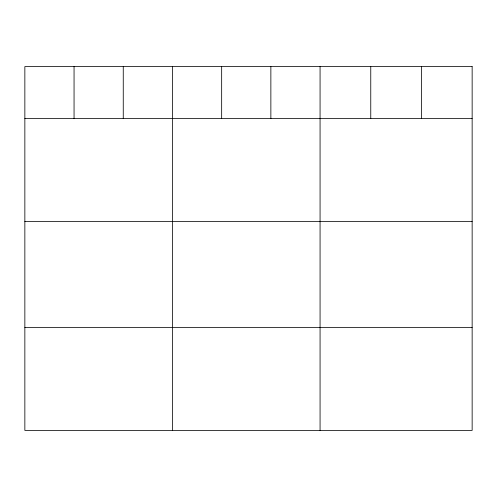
<?xml version="1.0" encoding="UTF-8"?>
<svg xmlns="http://www.w3.org/2000/svg" width="497" height="497" viewBox="0 0 497 497"><rect width="100%" height="100%" fill="white"/><g stroke="black" fill="none" stroke-linecap="round" stroke-linejoin="round"><path stroke-width="0.75" d="M24.85 118.615L472.15 118.615M24.85 221.507L472.15 221.507M24.85 327.511L472.15 327.511M421.456 66.604L421.456 118.615M370.762 66.604L370.762 118.615M320.068 66.604L320.068 430.396M270.865 66.604L270.865 118.615M221.662 66.604L221.662 118.615M172.459 66.604L172.459 430.396M123.256 66.604L123.256 118.615M74.053 66.604L74.053 118.615M472.15 66.604L24.85 66.604L24.85 430.396L472.15 430.396L472.15 66.604"/></g></svg>
